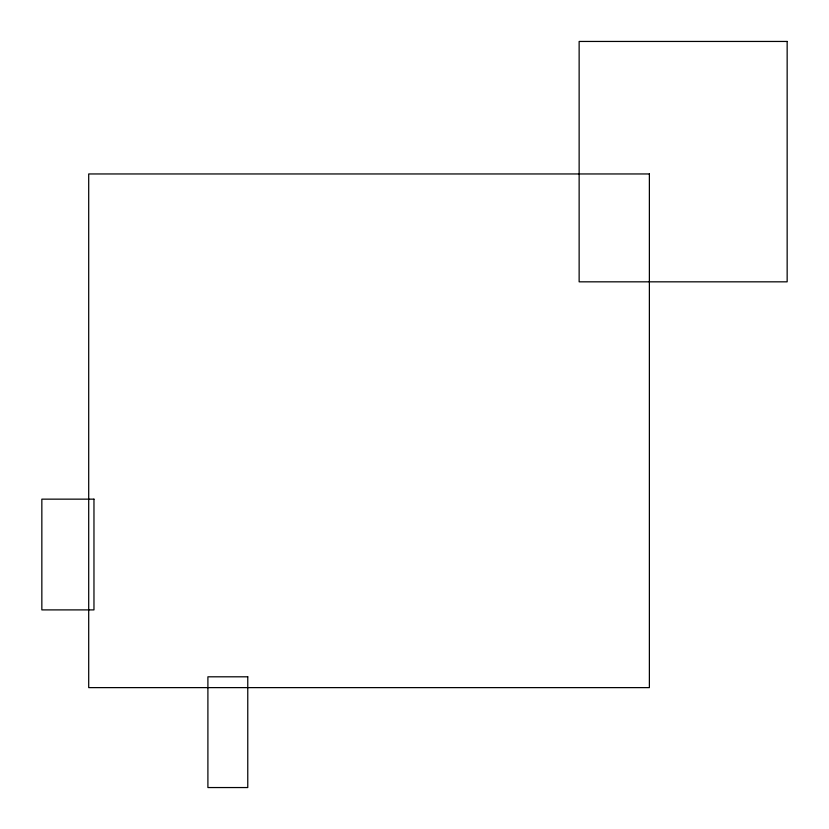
<?xml version="1.0" encoding="UTF-8"?>
<svg xmlns="http://www.w3.org/2000/svg" width="829" height="829" viewBox="0 0 829 829"><rect width="100%" height="100%" fill="white"/><g stroke="black" fill="none" stroke-linecap="round" stroke-linejoin="round"><path stroke-width="1.24" d="M787.156 41.45L579.139 41.45L579.139 281.829L787.156 281.829L787.156 41.45M649.376 173.955L88.703 173.955L88.703 687.624L649.376 687.624L649.376 173.955M93.967 499.151L41.844 499.151L41.844 609.895L93.967 609.895L93.967 499.151M247.767 676.806L207.903 676.806L207.903 787.55L247.767 787.55L247.767 676.806"/></g></svg>
